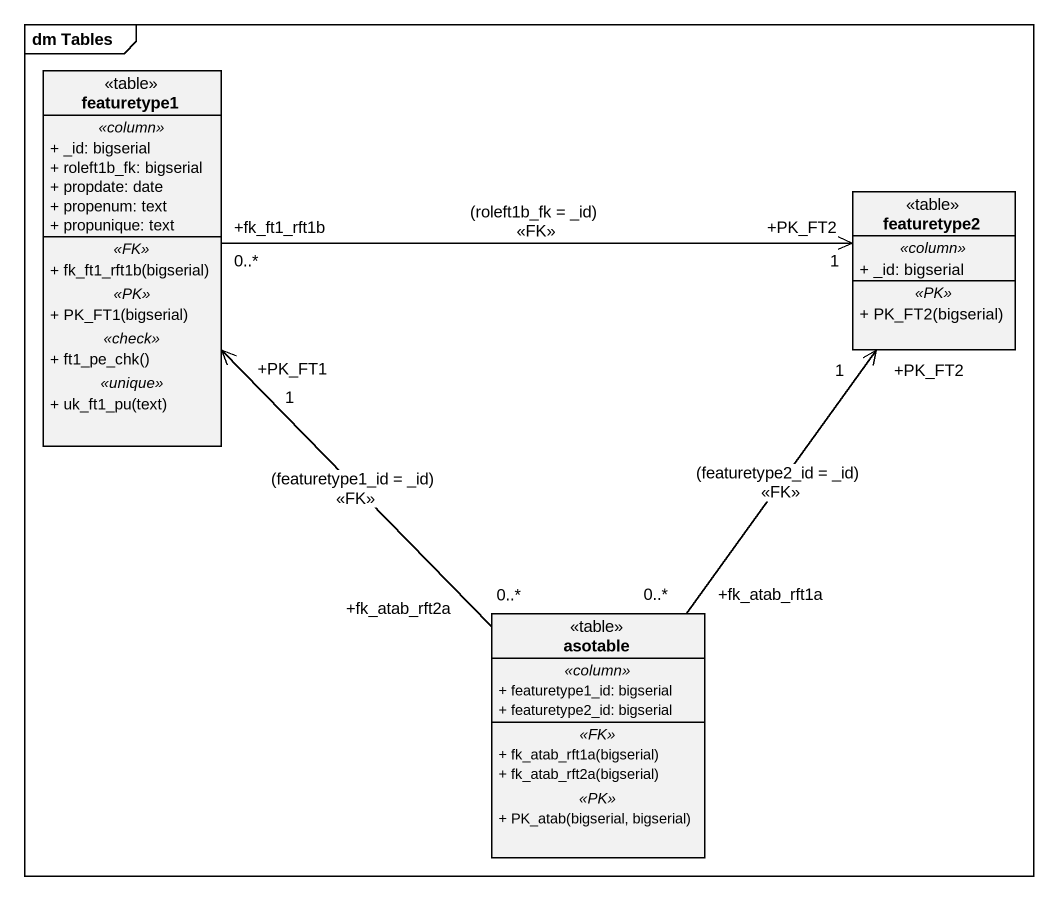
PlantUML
@startuml
mainframe dm Tables
hide circle
hide empty members
skinparam classAttributeIconSize 0
class featuretype1 <<table>> {
  .. <<column>> ..
  + _id: bigserial
  + roleft1b_fk: bigserial
  + propdate: date
  + propenum: text
  + propunique: text
  .. <<FK>> ..
  + fk_ft1_rft1b(bigserial)
  .. <<PK>> ..
  + PK_FT1(bigserial)
  .. <<check>> ..
  + ft1_pe_chk()
  .. <<unique>> ..
  + uk_ft1_pu(text)
}
class featuretype2 <<table>> {
  .. <<column>> ..
  + _id: bigserial
  .. <<PK>> ..
  + PK_FT2(bigserial)
}
class asotable <<table>> {
  .. <<column>> ..
  + featuretype1_id: bigserial
  + featuretype2_id: bigserial
  .. <<FK>> ..
  + fk_atab_rft1a(bigserial)
  + fk_atab_rft2a(bigserial)
  .. <<PK>> ..
  + PK_atab(bigserial, bigserial)
}
featuretype1 "+fk_ft1_rft1b\n0..*" -right-> "+PK_FT2\n1" featuretype2 : (roleft1b_fk = _id)\n<<FK>>
asotable "+fk_atab_rft2a\n0..*" -up-> "+PK_FT1\n1" featuretype1 : (featuretype1_id = _id)\n<<FK>>
asotable "+fk_atab_rft1a\n0..*" -up-> "+PK_FT2\n1" featuretype2 : (featuretype2_id = _id)\n<<FK>>
@enduml
